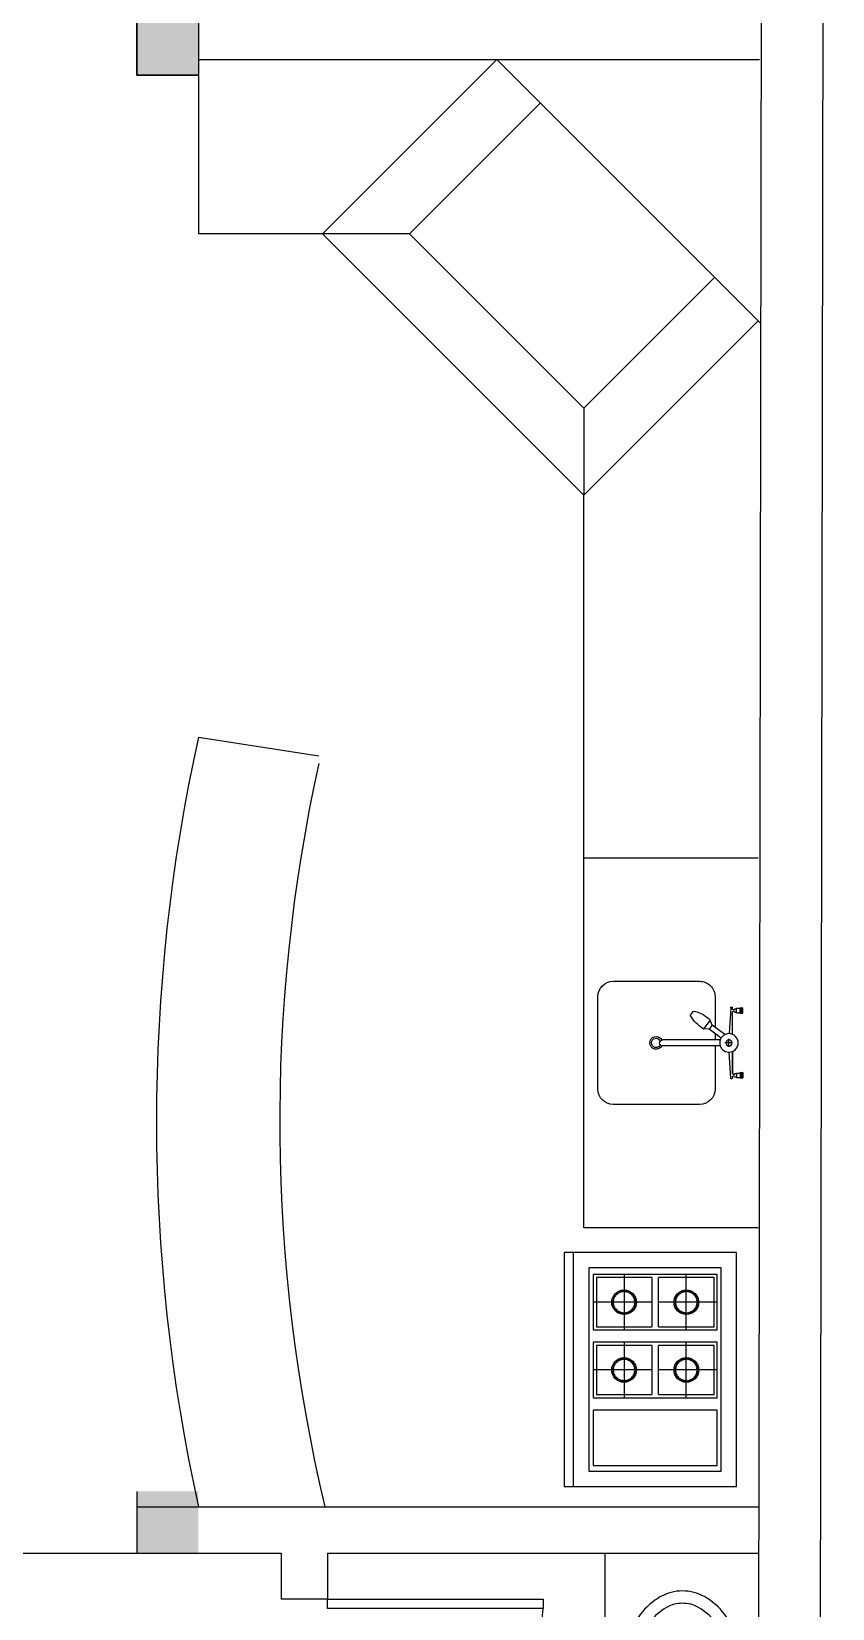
# Model space of a CAD drawing. Header units: millimetres. Extents: x 166 to 289, y 88 to 139.
# Drawn here: x 185.83 to 188.43, y 108.58 to 113.7 of the extents above; entities that cross this region are included whole.
import ezdxf

# ---------------------------------------------------------------- set-up
doc = ezdxf.new("R2010")
doc.units = ezdxf.units.MM
doc.header["$LTSCALE"] = 0.6
for name, color, linetype in [('0.1', 1, 'Continuous'), ('0.3', 3, 'Continuous'), ('02', 2, 'Continuous'), ('5', 5, 'Continuous'), ('AP-SAN', 3, 'Continuous'), ('AR-ALV', 5, 'Continuous'), ('Mobiliário', 160, 'Continuous'), ('Mobiliário2', 10, 'Continuous')]:
    doc.layers.add(name, color=color, linetype=linetype)

# ---------------------------------------------------------------- blocks, each defined once
blk = doc.blocks.new('cuba')
for p, q in [((-0.1148, 0.4662), (-0.1137, 0.4706)), ((-0.0954, 0.4662), (-0.1148, 0.4662)), ((-0.1135, 0.4617), (-0.1148, 0.4662)), ((-0.0965, 0.4706), (-0.1137, 0.4706)), ((-0.0967, 0.4617), (-0.1135, 0.4617)), ((-0.1122, 0.4497), (-0.1122, 0.4617)), ((-0.098, 0.4497), (-0.098, 0.4617)), ((-0.0967, 0.4617), (-0.0954, 0.4662)), ((-0.0954, 0.4662), (-0.0965, 0.4706)), ((0.0954, 0.4662), (0.0965, 0.4706)), ((0.0954, 0.4662), (0.1148, 0.4662)), ((0.0967, 0.4617), (0.0954, 0.4662)), ((0.0965, 0.4706), (0.1137, 0.4706)), ((0.0967, 0.4617), (0.1135, 0.4617)), ((0.098, 0.4497), (0.098, 0.4617)), ((0.1122, 0.4497), (0.1122, 0.4617)), ((0.1135, 0.4617), (0.1148, 0.4662)), ((0.1148, 0.4662), (0.1137, 0.4706)), ((-0.1118, 0.437), (-0.1142, 0.437)), ((-0.1142, 0.4308), (-0.03, 0.426)), ((-0.098, 0.4497), (-0.1122, 0.4497)), ((-0.1104, 0.4441), (-0.1104, 0.4497)), ((-0.1009, 0.437), (-0.0276, 0.437)), ((-0.0998, 0.4441), (-0.0998, 0.4497)), ((-0.0276, 0.437), (-0.0991, 0.437)), ((-0.0126, 0.4251), (0.0133, 0.4251)), ((-0.0001, 0.437), (-0.0001, 0.4122)), ((0.01, 0.4252), (0.01, 0.4249)), ((0.01, 0.4249), (0.01, 0.4249)), ((0.0267, 0.4115), (0.0571, 0.3706)), ((0.0276, 0.437), (0.0991, 0.437)), ((0.1142, 0.4308), (0.03, 0.426)), ((0.098, 0.4497), (0.1122, 0.4497)), ((0.0998, 0.4441), (0.0998, 0.4497)), ((0.1104, 0.4441), (0.1104, 0.4497)), ((0.1118, 0.437), (0.1142, 0.437)), ((-0.01, 0.38), (-0.1505, 0.38)), ((-0.01, 0.3969), (-0.01, 0.2102)), ((0.01, 0.3969), (0.01, 0.2102)), ((0.0301, 0.3799), (0.01, 0.3799)), ((0.0155, 0.3995), (0.0444, 0.3608)), ((0.0571, 0.3706), (0.0442, 0.361)), ((0.0442, 0.361), (0.0451, 0.343)), ((0.0741, 0.3646), (0.0451, 0.343)), ((0.1505, 0.38), (0.0501, 0.38)), ((0.0571, 0.3706), (0.0741, 0.3646)), ((-0.2, 0.3305), (-0.2, 0.0495)), ((0.1032, 0.3086), (0.0903, 0.299)), ((0.2, 0.0495), (0.2, 0.3305)), ((-0.1505, 0), (0.1505, 0))]:
    blk.add_line(p, q)
for radius in [0.03, 0.01]:
    blk.add_circle((0, 0.4252), radius)
for centre, radius, start, end in [((-0.1142, 0.4339), 0.00311, 90, 270), ((-0.111, 0.4405), 0.00364, 256.098, 80.406), ((-0.0992, 0.4405), 0.00364, 99.594, 283.902), ((0.0992, 0.4405), 0.00364, 256.098, 80.406), ((0.111, 0.4405), 0.00364, 99.594, 283.902), ((0.1142, 0.4339), 0.00311, 270, 90), ((-0.1505, 0.3305), 0.0495, 90, 180), ((0.002, 0.2914), 0.1027, 9.6471, 45.43), ((0.1505, 0.3305), 0.0495, 0, 90), ((0.1513, 0.4069), 0.124, 211.0354, 240.5209), ((0, 0.1885), 0.0206, 117.208, 62.792), ((0, 0.2102), 0.01, 180, 0), ((0, 0.1885), 0.015, 113.6536, 66.3464), ((-0.1505, 0.0495), 0.0495, 180, 270), ((0.1505, 0.0495), 0.0495, 270, 0)]:
    blk.add_arc(centre, radius, start, end)
blk = doc.blocks.new('lavatório3')
at = {"layer": 'AP-SAN', "color": 0}
for p, q in [((-0.0813, 0.1502), (-0.0813, 0.0094)), ((-0.0343, 0.0094), (-0.1545, 0.0094)), ((-0.0343, -0.0086), (-0.1545, -0.0086)), ((-0.0813, -0.0086), (-0.0813, -0.1502))]:
    blk.add_line(p, q, dxfattribs=at)
for centre, radius in [((-0.0467, 0.0487), 0.0163), ((-0.0467, 0.0487), 0.0113), ((-0.0467, -0.0479), 0.0163), ((-0.0467, -0.0479), 0.0113)]:
    blk.add_circle(centre, radius, dxfattribs=at)
for centre, radius, start, end in [((-0.194, 0.116), 0.1456, 90, 119.1924), ((-0.194, 0.116), 0.1456, 60.8076, 90), ((-0.1628, 0.0602), 0.2095, 119.1924, 143.4475), ((-0.1628, 0.0602), 0.1695, 119.1924, 143.4475), ((-0.194, 0.116), 0.1056, 90, 119.1924), ((-0.194, 0.116), 0.1056, 60.8076, 90), ((-0.2251, 0.0602), 0.1695, 36.5525, 60.8076), ((-0.2251, 0.0602), 0.2095, 36.5525, 60.8076), ((-0.1137, 0.0238), 0.2707, 143.4475, 162.9288), ((-0.1137, 0.0238), 0.2307, 143.4475, 162.9288), ((-0.2743, 0.0238), 0.2307, 33.2204, 36.5525), ((-0.2743, 0.0238), 0.2707, 17.0712, 36.5525), ((-0.0362, 0), 0.3517, 162.9288, 180), ((-0.3517, 0), 0.3517, 0, 17.0712), ((-0.0362, 0), 0.3117, 162.9288, 180), ((-0.0362, 0), 0.3517, 180, 197.0712), ((-0.0362, 0), 0.3117, 180, 197.0712), ((-0.1518, 0.0004), 0.009, 92.7492, 267.2508), ((-0.0311, 0.0004), 0.00955, 250.3341, 109.6659), ((-0.3517, 0), 0.3517, 342.9288, 0), ((-0.1137, -0.0238), 0.2307, 197.0712, 216.5525), ((-0.1137, -0.0238), 0.2707, 197.0712, 216.5525), ((-0.2743, -0.0238), 0.2307, 323.4475, 326.7796), ((-0.2743, -0.0238), 0.2707, 323.4475, 342.9288), ((-0.1628, -0.0602), 0.2095, 216.5525, 240.8076), ((-0.1628, -0.0602), 0.1695, 216.5525, 240.8076), ((-0.2251, -0.0602), 0.1695, 299.1924, 323.4475), ((-0.2251, -0.0602), 0.2095, 299.1924, 323.4475), ((-0.194, -0.116), 0.1456, 240.8076, 270), ((-0.194, -0.116), 0.1056, 240.8076, 270), ((-0.194, -0.116), 0.1056, 270, 299.1924), ((-0.194, -0.116), 0.1456, 270, 299.1924)]:
    blk.add_arc(centre, radius, start, end, dxfattribs=at)

msp = doc.modelspace()

# ---------------------------------------------------------------- hatches: boundary and pattern name
at = {"layer": 'AR-ALV'}
for points in [[(186.1698, 113.562), (186.3698, 113.562), (186.3698, 113.762), (186.1698, 113.762)], [(186.3698, 108.962), (186.1698, 108.962), (186.1698, 108.762), (186.3698, 108.762)]]:
    msp.add_hatch(color=256, dxfattribs=at).paths.add_polyline_path(points)

# ---------------------------------------------------------------- linework, layer by layer
at = {"layer": '0.1'}
msp.add_line((173.182, 108.762), (186.6383, 108.762), dxfattribs=at)
at = {"layer": '0.3'}
for p, q in [((188.4277, 132.5489), (188.3541, 88.0956)), ((188.2273, 132.2882), (188.172, 98.912))]:
    msp.add_line(p, q, dxfattribs=at)
at = {"layer": '0.3', "color": 1}
msp.add_arc((186.7878, 108.6132), 0.7012, 270.0401, 357.451, dxfattribs=at)
at = {"layer": '02'}
for p, q in [((186.7883, 108.612), (187.4883, 108.612)), ((186.7883, 108.582), (186.7883, 108.612)), ((187.4883, 108.582), (186.7883, 108.582)), ((187.4883, 108.612), (187.4883, 108.582))]:
    msp.add_line(p, q, dxfattribs=at)
at = {"layer": '5'}
for p, q in [((186.3698, 113.612), (188.1905, 113.612)), ((186.1698, 108.912), (188.1883, 108.912)), ((186.1698, 108.762), (186.6383, 108.762)), ((186.6383, 108.762), (186.6383, 108.612)), ((186.7883, 108.762), (186.7883, 108.612)), ((186.7883, 108.762), (188.1883, 108.762)), ((186.7883, 108.612), (186.6383, 108.612))]:
    msp.add_line(p, q, dxfattribs=at)
msp.add_lwpolyline([(186.1698, 113.762), (186.3698, 113.762), (186.3698, 113.562), (186.1698, 113.562)], close=True, dxfattribs=at)
at = {"layer": 'AR-ALV'}
for p, q in [((186.1698, 113.762), (186.1698, 113.562)), ((186.1698, 113.562), (186.3698, 113.562)), ((186.1698, 108.962), (186.1698, 108.762)), ((186.1698, 108.762), (186.3698, 108.762))]:
    msp.add_line(p, q, dxfattribs=at)
at = {"layer": 'Mobiliário'}
for p, q in [((187.338, 113.612), (186.7723, 113.0463)), ((187.338, 113.612), (188.1949, 112.7551)), ((187.4794, 113.4706), (187.0552, 113.0463)), ((187.6208, 112.1978), (186.7723, 113.0463)), ((187.0552, 113.0463), (186.7723, 113.0463)), ((187.6208, 112.4806), (187.0552, 113.0463)), ((188.0451, 112.9049), (187.6208, 112.4806)), ((188.1865, 112.7635), (187.6208, 112.1978)), ((187.6208, 112.4806), (187.6208, 112.1978)), ((187.5564, 109.7379), (187.5564, 108.9779)), ((187.5864, 109.7379), (187.5564, 109.7379)), ((187.5864, 109.7379), (187.5864, 108.9779)), ((188.1164, 109.7379), (187.5864, 109.7379)), ((188.1164, 108.9779), (188.1164, 109.7379)), ((188.0534, 109.6665), (187.6514, 109.6665)), ((187.6514, 109.6665), (187.6514, 109.4865)), ((187.8414, 109.6565), (187.6614, 109.6565)), ((187.6614, 109.6565), (187.6614, 109.4965)), ((187.7514, 109.6665), (187.7514, 109.4865)), ((187.8414, 109.6565), (187.8414, 109.4965)), ((187.8634, 109.4965), (187.8634, 109.6565)), ((188.0434, 109.6565), (187.8634, 109.6565)), ((187.9534, 109.4865), (187.9534, 109.6665)), ((188.0434, 109.4965), (188.0434, 109.6565)), ((188.0534, 109.4865), (188.0534, 109.6665)), ((187.8414, 109.5765), (187.6514, 109.5765)), ((188.0534, 109.5765), (187.8634, 109.5765)), ((187.6614, 109.4965), (187.8414, 109.4965)), ((187.8634, 109.4965), (188.0434, 109.4965)), ((187.6514, 109.4865), (188.0534, 109.4865)), ((188.0534, 109.4465), (187.6514, 109.4465)), ((187.6514, 109.4465), (187.6514, 109.2665)), ((187.7514, 109.4465), (187.7514, 109.2665)), ((187.9534, 109.2665), (187.9534, 109.4465)), ((188.0534, 109.2665), (188.0534, 109.4465)), ((187.8414, 109.4365), (187.6614, 109.4365)), ((187.6614, 109.4365), (187.6614, 109.2765)), ((187.8414, 109.4365), (187.8414, 109.2765)), ((187.8634, 109.2765), (187.8634, 109.4365)), ((188.0434, 109.4365), (187.8634, 109.4365)), ((188.0434, 109.2765), (188.0434, 109.4365)), ((187.8414, 109.3565), (187.6514, 109.3565)), ((188.0534, 109.3565), (187.8634, 109.3565)), ((187.6514, 109.2665), (188.0534, 109.2665)), ((187.6614, 109.2765), (187.8414, 109.2765)), ((187.8634, 109.2765), (188.0434, 109.2765)), ((188.0534, 109.2265), (187.6514, 109.2265)), ((187.6514, 109.2265), (187.6514, 109.0465)), ((188.0534, 109.0465), (188.0534, 109.2265)), ((187.6514, 109.0465), (188.0534, 109.0465)), ((187.5564, 108.9779), (187.5864, 108.9779)), ((187.5864, 108.9779), (188.1164, 108.9779))]:
    msp.add_line(p, q, dxfattribs=at)
msp.add_lwpolyline([(188.0664, 109.0279), (188.0664, 109.6879), (187.6364, 109.6879), (187.6364, 109.0279)], close=True, dxfattribs=at)
at = {"layer": 'Mobiliário', "color": 253}
for centre, radius in [((187.7513, 109.5765), 0.04), ((187.7225, 109.5974), 0.00154), ((187.7262, 109.6017), 0.00154), ((187.7304, 109.6053), 0.00154), ((187.7352, 109.6082), 0.00154), ((187.7403, 109.6104), 0.00154), ((187.7458, 109.6117), 0.00154), ((187.7513, 109.6121), 0.00154), ((187.7569, 109.6117), 0.00154), ((187.7623, 109.6104), 0.00154), ((187.7675, 109.6082), 0.00154), ((187.7723, 109.6053), 0.00154), ((187.7765, 109.6017), 0.00154), ((187.7801, 109.5974), 0.00154), ((187.9534, 109.5765), 0.04), ((187.9246, 109.5974), 0.00154), ((187.9283, 109.6017), 0.00154), ((187.9325, 109.6053), 0.00154), ((187.9373, 109.6082), 0.00154), ((187.9424, 109.6104), 0.00154), ((187.9479, 109.6117), 0.00154), ((187.9534, 109.6121), 0.00154), ((187.959, 109.6117), 0.00154), ((187.9644, 109.6104), 0.00154), ((187.9696, 109.6082), 0.00154), ((187.9744, 109.6053), 0.00154), ((187.9786, 109.6017), 0.00154), ((187.9822, 109.5974), 0.00154), ((187.7158, 109.5765), 0.00154), ((187.7162, 109.5821), 0.00154), ((187.7162, 109.571), 0.00154), ((187.7175, 109.5875), 0.00154), ((187.7175, 109.5655), 0.00154), ((187.7196, 109.5927), 0.00154), ((187.7196, 109.5604), 0.00154), ((187.7225, 109.5556), 0.00154), ((187.7262, 109.5514), 0.00154), ((187.7304, 109.5477), 0.00154), ((187.7352, 109.5448), 0.00154), ((187.7403, 109.5427), 0.00154), ((187.7623, 109.5427), 0.00154), ((187.7675, 109.5448), 0.00154), ((187.7723, 109.5477), 0.00154), ((187.7765, 109.5514), 0.00154), ((187.7801, 109.5556), 0.00154), ((187.783, 109.5927), 0.00154), ((187.783, 109.5604), 0.00154), ((187.7852, 109.5875), 0.00154), ((187.7852, 109.5655), 0.00154), ((187.7865, 109.5821), 0.00154), ((187.7865, 109.571), 0.00154), ((187.7869, 109.5765), 0.00154), ((187.9179, 109.5765), 0.00154), ((187.9183, 109.5821), 0.00154), ((187.9183, 109.571), 0.00154), ((187.9196, 109.5875), 0.00154), ((187.9196, 109.5655), 0.00154), ((187.9217, 109.5927), 0.00154), ((187.9217, 109.5604), 0.00154), ((187.9246, 109.5556), 0.00154), ((187.9283, 109.5514), 0.00154), ((187.9325, 109.5477), 0.00154), ((187.9373, 109.5448), 0.00154), ((187.9424, 109.5427), 0.00154), ((187.9644, 109.5427), 0.00154), ((187.9696, 109.5448), 0.00154), ((187.9744, 109.5477), 0.00154), ((187.9786, 109.5514), 0.00154), ((187.9822, 109.5556), 0.00154), ((187.9851, 109.5927), 0.00154), ((187.9851, 109.5604), 0.00154), ((187.9873, 109.5875), 0.00154), ((187.9873, 109.5655), 0.00154), ((187.9886, 109.5821), 0.00154), ((187.9886, 109.571), 0.00154), ((187.989, 109.5765), 0.00154), ((187.7458, 109.5414), 0.00154), ((187.7513, 109.5409), 0.00154), ((187.7569, 109.5414), 0.00154), ((187.9479, 109.5414), 0.00154), ((187.9534, 109.5409), 0.00154), ((187.959, 109.5414), 0.00154), ((187.7513, 109.3565), 0.04), ((187.7403, 109.3904), 0.00154), ((187.7458, 109.3917), 0.00154), ((187.7513, 109.3921), 0.00154), ((187.7569, 109.3917), 0.00154), ((187.7623, 109.3904), 0.00154), ((187.9534, 109.3565), 0.04), ((187.9424, 109.3904), 0.00154), ((187.9479, 109.3917), 0.00154), ((187.9534, 109.3921), 0.00154), ((187.959, 109.3917), 0.00154), ((187.9644, 109.3904), 0.00154), ((187.7158, 109.3565), 0.00154), ((187.7162, 109.3621), 0.00154), ((187.7162, 109.351), 0.00154), ((187.7175, 109.3675), 0.00154), ((187.7175, 109.3455), 0.00154), ((187.7196, 109.3727), 0.00154), ((187.7196, 109.3404), 0.00154), ((187.7225, 109.3774), 0.00154), ((187.7262, 109.3817), 0.00154), ((187.7304, 109.3853), 0.00154), ((187.7352, 109.3882), 0.00154), ((187.7675, 109.3882), 0.00154), ((187.7723, 109.3853), 0.00154), ((187.7765, 109.3817), 0.00154), ((187.7801, 109.3774), 0.00154), ((187.783, 109.3727), 0.00154), ((187.783, 109.3404), 0.00154), ((187.7852, 109.3675), 0.00154), ((187.7852, 109.3455), 0.00154), ((187.7865, 109.3621), 0.00154), ((187.7865, 109.351), 0.00154), ((187.7869, 109.3565), 0.00154), ((187.9179, 109.3565), 0.00154), ((187.9183, 109.3621), 0.00154), ((187.9183, 109.351), 0.00154), ((187.9196, 109.3675), 0.00154), ((187.9196, 109.3455), 0.00154), ((187.9217, 109.3727), 0.00154), ((187.9217, 109.3404), 0.00154), ((187.9246, 109.3774), 0.00154), ((187.9283, 109.3817), 0.00154), ((187.9325, 109.3853), 0.00154), ((187.9373, 109.3882), 0.00154), ((187.9696, 109.3882), 0.00154), ((187.9744, 109.3853), 0.00154), ((187.9786, 109.3817), 0.00154), ((187.9822, 109.3774), 0.00154), ((187.9851, 109.3727), 0.00154), ((187.9851, 109.3404), 0.00154), ((187.9873, 109.3675), 0.00154), ((187.9873, 109.3455), 0.00154), ((187.9886, 109.3621), 0.00154), ((187.9886, 109.351), 0.00154), ((187.989, 109.3565), 0.00154), ((187.7225, 109.3356), 0.00154), ((187.7262, 109.3314), 0.00154), ((187.7304, 109.3277), 0.00154), ((187.7352, 109.3248), 0.00154), ((187.7403, 109.3227), 0.00154), ((187.7458, 109.3214), 0.00154), ((187.7513, 109.3209), 0.00154), ((187.7569, 109.3214), 0.00154), ((187.7623, 109.3227), 0.00154), ((187.7675, 109.3248), 0.00154), ((187.7723, 109.3277), 0.00154), ((187.7765, 109.3314), 0.00154), ((187.7801, 109.3356), 0.00154), ((187.9246, 109.3356), 0.00154), ((187.9283, 109.3314), 0.00154), ((187.9325, 109.3277), 0.00154), ((187.9373, 109.3248), 0.00154), ((187.9424, 109.3227), 0.00154), ((187.9479, 109.3214), 0.00154), ((187.9534, 109.3209), 0.00154), ((187.959, 109.3214), 0.00154), ((187.9644, 109.3227), 0.00154), ((187.9696, 109.3248), 0.00154), ((187.9744, 109.3277), 0.00154), ((187.9786, 109.3314), 0.00154), ((187.9822, 109.3356), 0.00154)]:
    msp.add_circle(centre, radius, dxfattribs=at)
at = {"layer": 'Mobiliário2'}
for p, q in [((186.3698, 113.612), (186.3698, 113.0463)), ((186.7723, 113.0463), (186.3698, 113.0463)), ((187.6208, 109.8182), (187.6208, 112.1978)), ((186.3698, 111.412), (186.7603, 111.351)), ((188.1865, 111.0182), (187.6208, 111.0182)), ((188.1865, 109.8182), (187.6208, 109.8182)), ((187.6885, 108.762), (187.6885, 107.962))]:
    msp.add_line(p, q, dxfattribs=at)
for radius, start, end in [(5.7957, 167.54465, 192.45535), (5.3957, 167.5446, 193.3953)]:
    msp.add_arc((192.0291, 110.162), radius, start, end, dxfattribs=at)

# ---------------------------------------------------------------- block references
at = {"layer": 'Mobiliário', "xscale": -1, "rotation": 270.0000000000098}
msp.add_blockref('cuba', (187.6666, 110.4188), dxfattribs=at)
at = {"layer": 'Mobiliário'}
msp.add_blockref('lavatório3', (188.135, 108.3772), dxfattribs=at)

doc.saveas('drawing.dxf')
